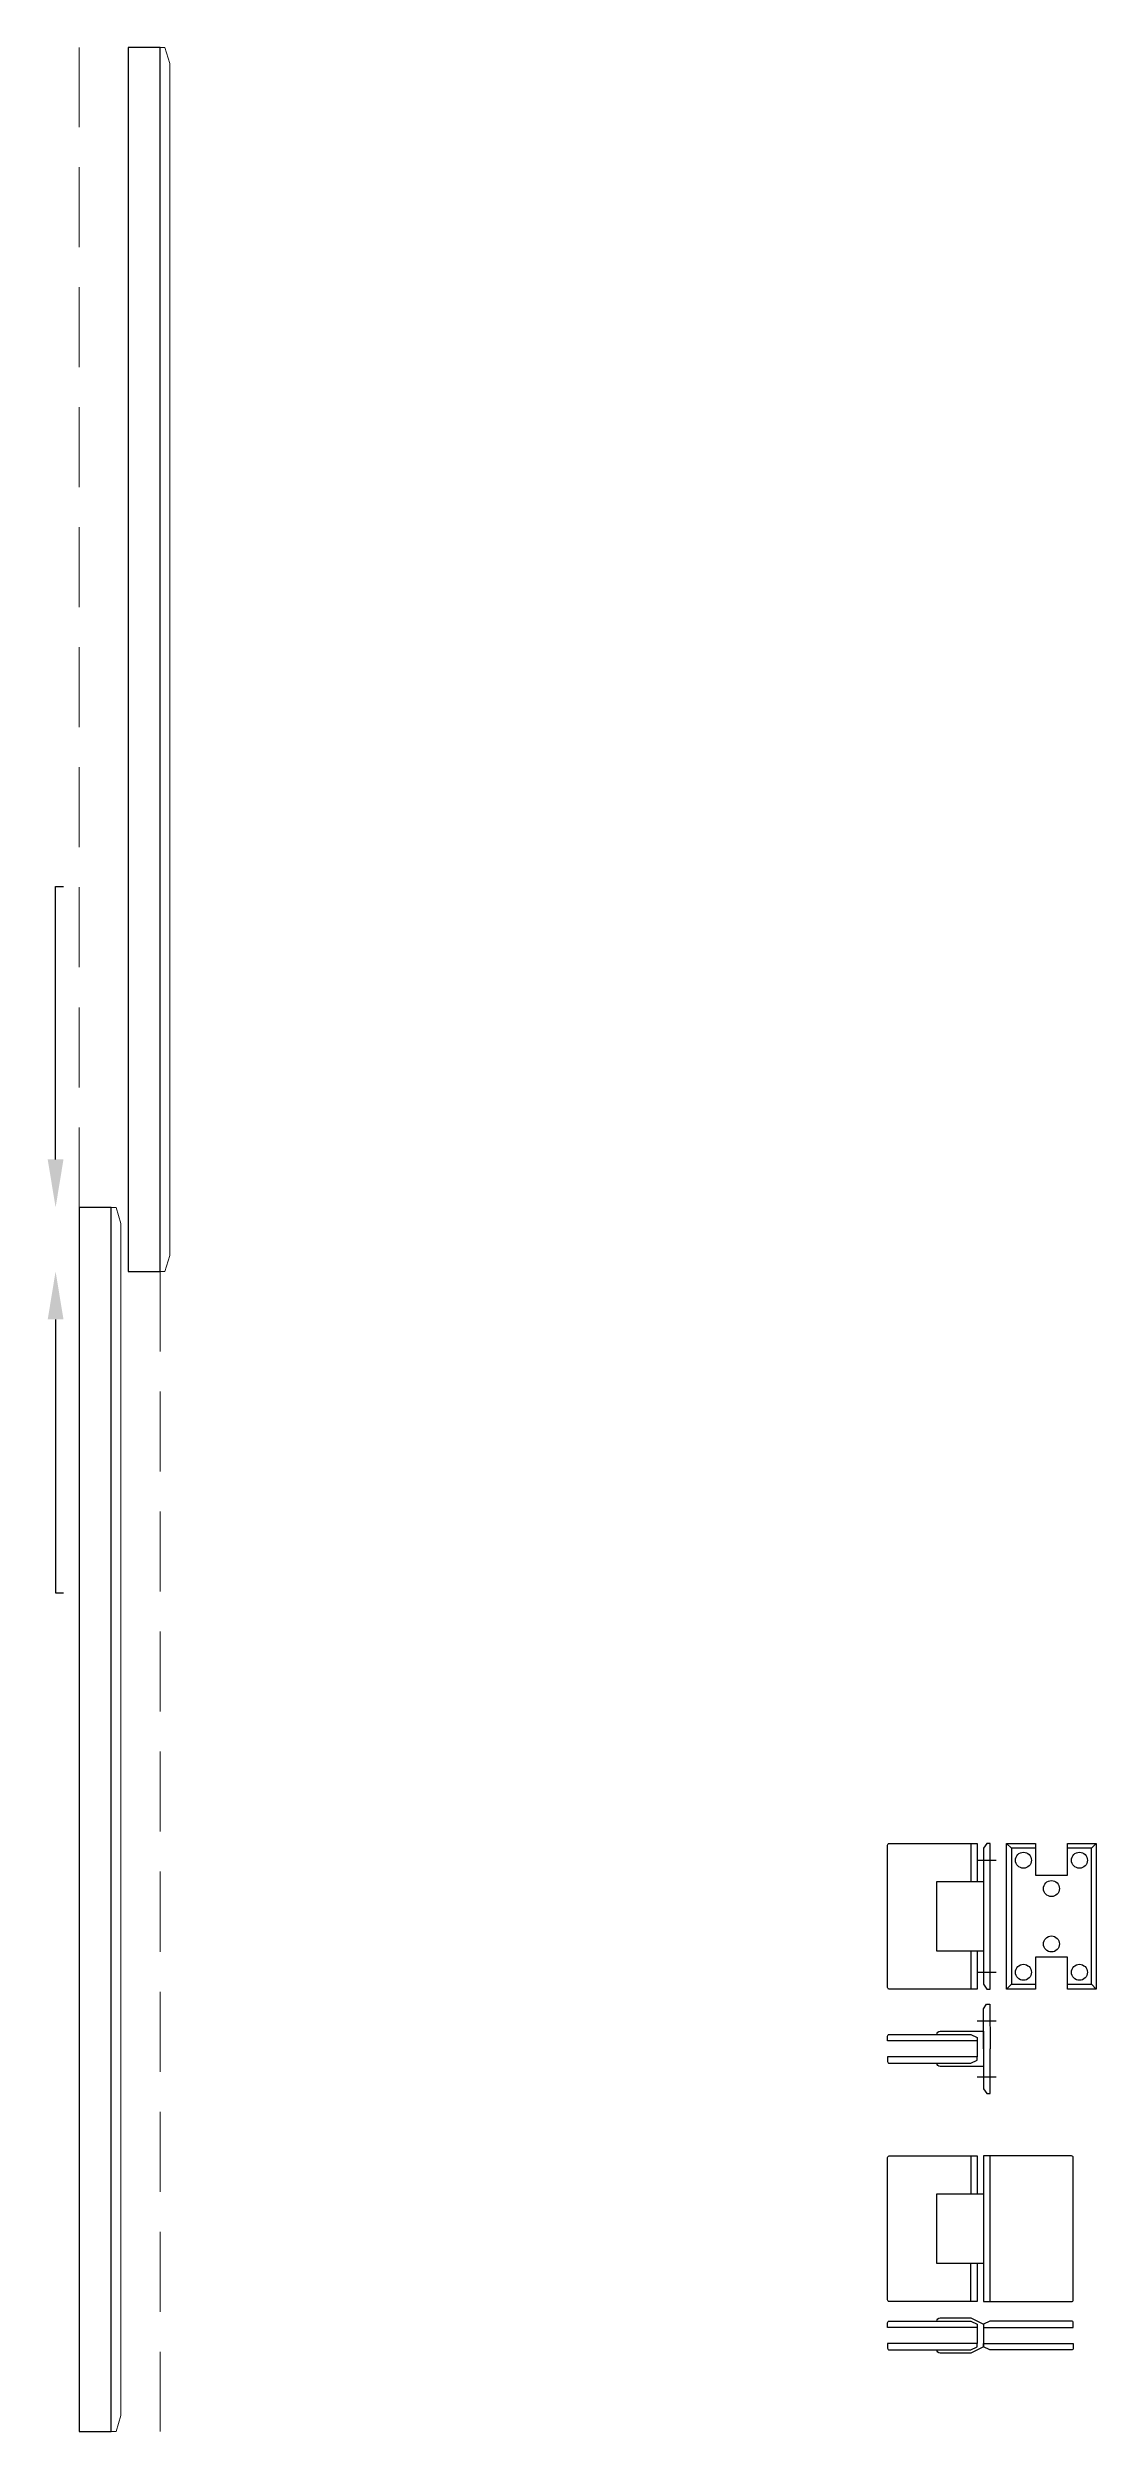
# Model space of a CAD drawing. Header units: millimetres. Extents: x -10942 to 92711, y -16583 to 30009.
# Drawn here: x -3652 to -2997, y 4164 to 5653 of the extents above; entities that cross this region are included whole.
import ezdxf
from ezdxf import colors
from ezdxf.entities.mleader import LeaderData, LeaderLine
from ezdxf.math import Vec2, Vec3

# ---------------------------------------------------------------- set-up
doc = ezdxf.new("R2010")
doc.units = ezdxf.units.MM
doc.header["$LTSCALE"] = 1000
doc.header["$MEASUREMENT"] = 0
doc.linetypes.add('HIDDEN', pattern=[0.375, 0.25, -0.125])
doc.linetypes.add('HIDDEN2', pattern=[0.1875, 0.125, -0.0625])
doc.layers.add('Built-in', color=253, linetype='HIDDEN', lineweight=0)
doc.layers.add('Glass-Mirror', color=4, linetype='Continuous', lineweight=0)
doc.layers.add('WOOD 01', color=34, linetype='Continuous')
doc.styles.get("Standard").update_dxf_attribs({"font": 'arial.ttf'})

# ---------------------------------------------------------------- blocks, each defined once
blk = doc.blocks.new('glass hinge to wall side')
at = {"color": 0}
for p, q in [((1188.3, 349.7), (1188.3, 326)), ((1188.3, 282.4), (1188.3, 258.7))]:
    blk.add_line(p, q, dxfattribs=at)
at = {"color": 8}
for p, q in [((1192.3, 339.2), (1204.2, 339.2)), ((1192.3, 269.2), (1204.2, 269.2))]:
    blk.add_line(p, q, dxfattribs=at)
at = {"color": 0}
blk.add_lwpolyline([(1192.3, 282.4), (1192.3, 258.7), (1137.3, 258.7, -0.414214), (1136.3, 259.7), (1136.3, 348.7, -0.414214), (1137.3, 349.7), (1192.3, 349.7), (1192.3, 326)], format="xyb", dxfattribs=at)
for points in [[(1200.3, 304.2), (1200.3, 349.7), (1198.3, 349.7), (1196.3, 346.7), (1196.3, 304.2), (1196.3, 261.7), (1198.3, 258.7), (1200.3, 258.7)], [(1167.1, 326), (1196.3, 326), (1196.3, 282.4), (1167.1, 282.4)]]:
    blk.add_lwpolyline(points, close=True, dxfattribs=at)
blk = doc.blocks.new('glass hinge to wall front')
at = {"color": 0}
for p, q in [((1213.7, 346.7), (1210.7, 349.7)), ((1263.7, 346.7), (1266.7, 349.7)), ((1213.7, 261.7), (1210.7, 258.7)), ((1263.7, 261.7), (1266.7, 258.7))]:
    blk.add_line(p, q, dxfattribs=at)
blk.add_lwpolyline([(1228.7, 258.7), (1210.7, 258.7), (1210.7, 349.7), (1228.7, 349.7), (1228.7, 329.9), (1248.7, 329.9), (1248.7, 349.7), (1266.7, 349.7), (1266.7, 258.7), (1248.7, 258.7), (1248.7, 278.6), (1228.7, 278.6)], close=True, dxfattribs=at)
for points in [[(1228.7, 346.7), (1213.7, 346.7), (1213.7, 261.7), (1228.7, 261.7)], [(1248.7, 261.7), (1263.7, 261.7), (1263.7, 346.7), (1248.7, 346.7)]]:
    blk.add_lwpolyline(points, dxfattribs=at)
at = {"color": 8}
for centre in [(1221.2, 339.2), (1256.2, 339.2), (1238.7, 321.5), (1238.7, 286.9), (1221.2, 269.2), (1256.2, 269.2)]:
    blk.add_circle(centre, 5, dxfattribs=at)
blk = doc.blocks.new('glass hinge to wall top')
at = {"color": 8}
for p, q in [((1192.3, 238.9), (1204.2, 238.9)), ((1192.3, 204), (1204.2, 204))]:
    blk.add_line(p, q, dxfattribs=at)
at = {"color": 0}
blk.add_line((1192.3, 226.4), (1192.3, 216.4), dxfattribs=at)
for points in [[(1196.3, 221.4), (1196.2, 246.4), (1198.2, 249.4), (1200.2, 249.4), (1200.3, 221.4)], [(1196.3, 221.4), (1196.3, 196.5), (1198.3, 193.4), (1200.3, 193.4), (1200.3, 221.4)]]:
    blk.add_lwpolyline(points, dxfattribs=at)
for points in [[(1192.3, 228.4), (1192.3, 226.4), (1136.3, 226.4), (1136.3, 229.4, -0.414214), (1137.3, 230.4), (1188.3, 230.4)], [(1192.3, 214.4), (1192.3, 216.4), (1136.3, 216.4), (1136.3, 213.4, 0.414214), (1137.3, 212.4), (1188.3, 212.4)]]:
    blk.add_lwpolyline(points, format="xyb", close=True, dxfattribs=at)
blk.add_lwpolyline([(1167.1, 230.4, -0.414214), (1169.1, 232.4), (1196.3, 232.4), (1196.3, 210.4), (1169.1, 210.4, -0.414214), (1167.1, 212.4)], format="xyb", dxfattribs=at)
blk = doc.blocks.new('glass hinge to glass side')
at = {"color": 0}
for p, q in [((1188.3, 154.5), (1188.3, 130.8)), ((1200.2, 154.5), (1200.2, 63.5)), ((1188.3, 63.5), (1188.3, 87.2))]:
    blk.add_line(p, q, dxfattribs=at)
for points in [[(1192.3, 87.2), (1192.3, 63.5), (1137.3, 63.5, -0.414214), (1136.3, 64.5), (1136.3, 153.5, -0.414214), (1137.3, 154.5), (1192.3, 154.5), (1192.3, 130.8)], [(1196.3, 63.5), (1196.3, 63.5), (1251.3, 63.5, 0.414214), (1252.3, 64.5), (1252.3, 153.5, 0.414214), (1251.3, 154.5), (1196.3, 154.5), (1196.3, 63.5)]]:
    blk.add_lwpolyline(points, format="xyb", dxfattribs=at)
blk.add_lwpolyline([(1167.1, 130.8), (1196.3, 130.8), (1196.3, 87.2), (1167.1, 87.2)], close=True, dxfattribs=at)
blk = doc.blocks.new('glass hinge to glass top')
at = {"color": 0}
blk.add_line((1192.3, 47.3), (1192.3, 37.3), dxfattribs=at)
blk.add_line((1192.3, 47.3), (1192.3, 37.3), dxfattribs=at)
for points in [[(1192.3, 49.3), (1192.3, 47.3), (1136.3, 47.3), (1136.3, 50.3, -0.414214), (1137.3, 51.3), (1188.3, 51.3)], [(1196.3, 49.3), (1196.3, 47.3), (1252.3, 47.3), (1252.3, 50.3, 0.414214), (1251.3, 51.3), (1200.2, 51.3)], [(1192.3, 35.3), (1192.3, 37.3), (1136.3, 37.3), (1136.3, 34.3, 0.414214), (1137.3, 33.3), (1188.3, 33.3)], [(1196.3, 35.3), (1196.3, 37.3), (1252.3, 37.3), (1252.3, 34.3, -0.414214), (1251.3, 33.3), (1200.2, 33.3)]]:
    blk.add_lwpolyline(points, format="xyb", close=True, dxfattribs=at)
blk.add_lwpolyline([(1167.1, 51.3, -0.414214), (1169.1, 53.3), (1188.3, 53.3), (1196.3, 49.4), (1196.3, 35.3), (1188.3, 31.3), (1169.1, 31.3, -0.414214), (1167.1, 33.3)], format="xyb", dxfattribs=at)

msp = doc.modelspace()

# ---------------------------------------------------------------- linework, layer by layer
at = {"layer": 'Built-in', "linetype": 'HIDDEN2', "ltscale": 0.4}
for p, q in [((-3632.6, 4928.4), (-3632.6, 5653)), ((-3582.1, 4888.4), (-3582.1, 4163.7))]:
    msp.add_line(p, q, dxfattribs=at)
at = {"layer": 'Glass-Mirror', "lineweight": 0}
for points in [[(-3576.1, 5643), (-3576.1, 4898.4), (-3579.1, 4888.4), (-3582.1, 4888.4), (-3582.1, 5653), (-3579.1, 5653)], [(-3606.6, 4918.4), (-3606.6, 4173.7), (-3609.6, 4163.7), (-3612.6, 4163.7), (-3612.6, 4928.4), (-3609.6, 4928.4)]]:
    msp.add_lwpolyline(points, close=True, dxfattribs=at)
at = {"layer": 'WOOD 01'}
for points in [[(-3582.1, 5653), (-3602.1, 5653), (-3602.1, 4888.4), (-3582.1, 4888.4)], [(-3612.6, 4928.4), (-3632.6, 4928.4), (-3632.6, 4163.7), (-3612.6, 4163.7)]]:
    msp.add_lwpolyline(points, close=True, dxfattribs=at)

# ---------------------------------------------------------------- block references
at = {"color": 0}
for name in ['glass hinge to wall side', 'glass hinge to wall front', 'glass hinge to wall top', 'glass hinge to glass side', 'glass hinge to glass top']:
    msp.add_blockref(name, (-4263.8, 4181.3), dxfattribs=at)

# ---------------------------------------------------------------- leaders
at = {"layer": 'Built-in', "linetype": 'HIDDEN2', "ltscale": 0.4}
ml = msp.add_multileader_mtext('Standard', dxfattribs=at)
ml.set_content('', color=3)
ml.set_leader_properties(color=1)
ml.build(insert=Vec2(0, 0))
ml.multileader.update_dxf_attribs({"dogleg_length": 5, "arrow_head_size": 30})
ctx = ml.context
ctx.base_point, ctx.char_height, ctx.arrow_head_size, ctx.landing_gap_size, ctx.plane_origin = Vec3(-3642.4, 5129), 5, 30, 1, Vec3(-3647.4, 4928.4)
notes = []
notes.append((ctx, [(0, (1, 1, 0), (-3647.4, 5129), (1, 0), 5, [(0, [(-3647.4, 4928.4)], 0, [])])]))
ctx.mtext.insert, ctx.mtext.flow_direction = Vec3(-3641.4, 5131.5), 5
ml = msp.add_multileader_mtext('Standard', dxfattribs=at)
ml.set_content('', color=3)
ml.set_leader_properties(color=1)
ml.build(insert=Vec2(0, 0))
ml.multileader.update_dxf_attribs({"dogleg_length": 5, "arrow_head_size": 30})
ctx = ml.context
ctx.base_point, ctx.char_height, ctx.arrow_head_size, ctx.landing_gap_size, ctx.plane_origin = Vec3(-3642.4, 4687.7), 5, 30, 1, Vec3(-3647.4, 4888.4)
notes.append((ctx, [(0, (1, 1, 0), (-3647.4, 4687.7), (1, 0), 5, [(0, [(-3647.4, 4888.4)], 0, [])])]))
ctx.mtext.insert, ctx.mtext.flow_direction = Vec3(-3641.4, 4690.2), 5
for ctx, leaders in notes:
    for number, flags, end, landing, length, lines in leaders:
        leader = LeaderData()
        leader.index, (leader.has_last_leader_line, leader.has_dogleg_vector, leader.attachment_direction) = number, flags
        leader.last_leader_point, leader.dogleg_vector, leader.dogleg_length = Vec3(end), Vec3(landing), length
        for number, points, colour, breaks in lines:
            line = LeaderLine()
            line.index, line.vertices, line.color, line.breaks = number, Vec3.list(points), colors.encode_raw_color(colour), breaks
            leader.lines.append(line)
        ctx.leaders.append(leader)

doc.saveas('drawing.dxf')
